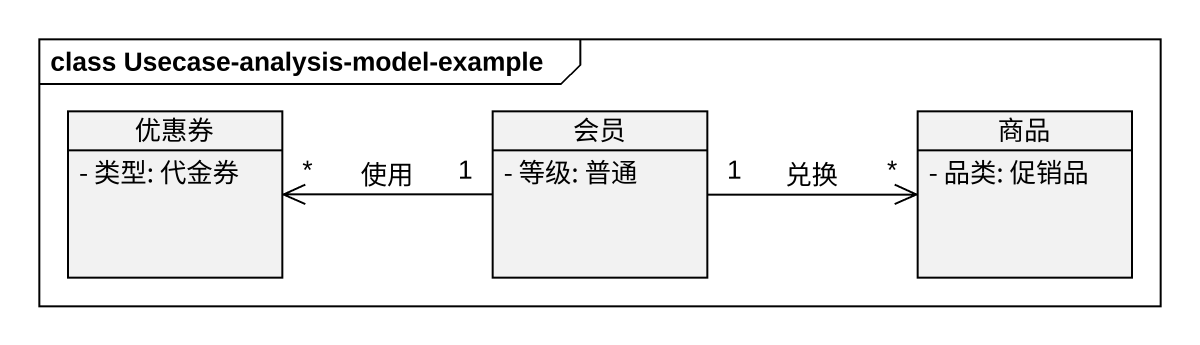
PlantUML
@startuml
mainframe class Usecase-analysis-model-example
hide circle
hide empty members
skinparam classAttributeIconSize 0
class 优惠券 {
  - 类型: 代金券
}
class 会员 {
  - 等级: 普通
}
class 商品 {
  - 品类: 促销品
}
会员 "1" -left-> "*" 优惠券 : 使用
会员 "1" -right-> "*" 商品 : 兑换
@enduml
